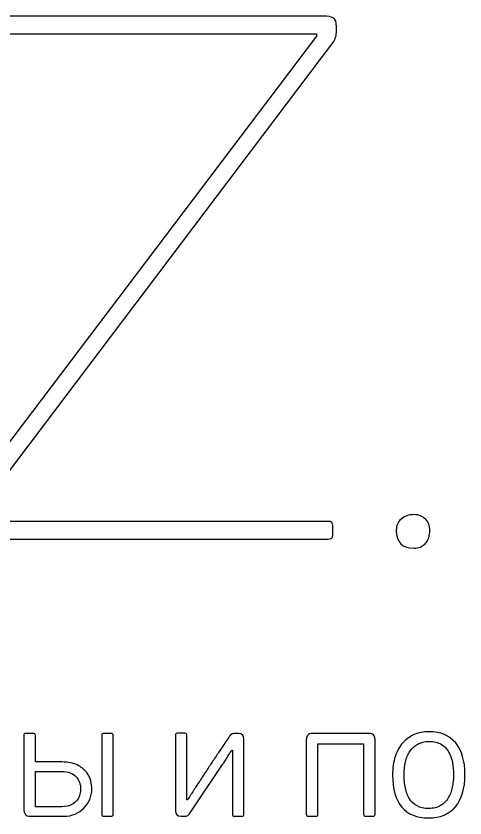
# Model space of a CAD drawing. Header units: centimetres. Extents: x -21.3 to 21.2, y -15.2 to 14.8.
# Drawn here: x 17.366 to 18.017, y -3.537 to -2.374 of the extents above; entities that cross this region are included whole.
import ezdxf

# ---------------------------------------------------------------- set-up
doc = ezdxf.new("R2010")
doc.units = ezdxf.units.CM
doc.header["$MEASUREMENT"] = 0
doc.layers.add('layer 1', color=7, linetype='Continuous')

msp = doc.modelspace()

# ---------------------------------------------------------------- linework, layer by layer
at = {"layer": 'layer 1', "color": 29}
for points, knots in [([(17.34235, -2.39991), (17.33802, -2.39991), (17.33585, -2.39774), (17.33585, -2.39341), (17.33585, -2.39341), (17.33585, -2.39341), (17.33585, -2.37933), (17.33585, -2.37933), (17.33585, -2.37933), (17.33585, -2.37572), (17.33802, -2.37392), (17.34235, -2.37392), (17.34235, -2.37392), (17.34235, -2.37392), (17.81228, -2.37392), (17.81228, -2.37392), (17.81228, -2.37392), (17.81805, -2.37392), (17.82256, -2.37482), (17.82581, -2.37662), (17.82581, -2.37662), (17.82906, -2.37843), (17.83068, -2.38258), (17.83068, -2.38908), (17.83068, -2.38908), (17.83068, -2.38908), (17.83068, -2.39558), (17.83068, -2.39558), (17.83068, -2.39558), (17.83068, -2.40207), (17.82888, -2.40785), (17.82527, -2.4129), (17.82527, -2.4129), (17.82527, -2.4129), (17.30229, -3.1048), (17.30229, -3.1048), (17.30229, -3.1048), (17.30229, -3.1048), (17.30445, -3.10696), (17.30445, -3.10696), (17.30445, -3.10696), (17.30445, -3.10696), (17.81878, -3.10696), (17.81878, -3.10696), (17.81878, -3.10696), (17.82311, -3.10696), (17.82527, -3.10913), (17.82527, -3.11346), (17.82527, -3.11346), (17.82527, -3.11346), (17.82527, -3.12645), (17.82527, -3.12645), (17.82527, -3.12645), (17.82527, -3.13079), (17.82311, -3.13295), (17.81878, -3.13295), (17.81878, -3.13295), (17.81878, -3.13295), (17.29254, -3.13295), (17.29254, -3.13295), (17.29254, -3.13295), (17.28027, -3.13295), (17.27413, -3.12826), (17.27413, -3.11887), (17.27413, -3.11887), (17.27413, -3.11887), (17.27413, -3.11238), (17.27413, -3.11238), (17.27413, -3.11238), (17.27413, -3.10444), (17.27594, -3.09794), (17.27955, -3.09289), (17.27955, -3.09289), (17.27955, -3.09289), (17.80145, -2.40315), (17.80145, -2.40315), (17.80145, -2.40315), (17.80145, -2.40315), (17.80145, -2.39991), (17.80145, -2.39991), (17.80145, -2.39991), (17.80145, -2.39991), (17.34235, -2.39991), (17.34235, -2.39991)], [0, 0, 0, 0, 0.0454545, 0.0454545, 0.0454545, 0.0454545, 0.0909091, 0.0909091, 0.0909091, 0.0909091, 0.1363636, 0.1363636, 0.1363636, 0.1363636, 0.1818182, 0.1818182, 0.1818182, 0.1818182, 0.2272727, 0.2272727, 0.2272727, 0.2272727, 0.2727273, 0.2727273, 0.2727273, 0.2727273, 0.3181818, 0.3181818, 0.3181818, 0.3181818, 0.3636364, 0.3636364, 0.3636364, 0.3636364, 0.4090909, 0.4090909, 0.4090909, 0.4090909, 0.4545455, 0.4545455, 0.4545455, 0.4545455, 0.5, 0.5, 0.5, 0.5, 0.5454545, 0.5454545, 0.5454545, 0.5454545, 0.5909091, 0.5909091, 0.5909091, 0.5909091, 0.6363636, 0.6363636, 0.6363636, 0.6363636, 0.6818182, 0.6818182, 0.6818182, 0.6818182, 0.7272727, 0.7272727, 0.7272727, 0.7272727, 0.7727273, 0.7727273, 0.7727273, 0.7727273, 0.8181818, 0.8181818, 0.8181818, 0.8181818, 0.8636364, 0.8636364, 0.8636364, 0.8636364, 0.9090909, 0.9090909, 0.9090909, 0.9090909, 1, 1, 1, 1]), ([(17.91731, -3.11995), (17.91731, -3.11346), (17.91965, -3.10805), (17.92434, -3.10371), (17.92434, -3.10371), (17.92904, -3.09938), (17.93536, -3.09722), (17.9433, -3.09722), (17.9433, -3.09722), (17.94979, -3.09722), (17.9552, -3.09938), (17.95954, -3.10371), (17.95954, -3.10371), (17.96387, -3.10805), (17.96604, -3.11346), (17.96604, -3.11995), (17.96604, -3.11995), (17.96604, -3.1279), (17.96387, -3.13421), (17.95954, -3.13891), (17.95954, -3.13891), (17.9552, -3.1436), (17.94979, -3.14594), (17.9433, -3.14594), (17.9433, -3.14594), (17.92597, -3.14594), (17.91731, -3.13728), (17.91731, -3.11995)], [0, 0, 0, 0, 0.125, 0.125, 0.125, 0.125, 0.25, 0.25, 0.25, 0.25, 0.375, 0.375, 0.375, 0.375, 0.5, 0.5, 0.5, 0.5, 0.625, 0.625, 0.625, 0.625, 0.75, 0.75, 0.75, 0.75, 1, 1, 1, 1]), ([(17.43221, -3.45606), (17.44151, -3.45606), (17.44898, -3.45751), (17.4547, -3.46041), (17.4547, -3.46041), (17.46038, -3.4633), (17.4648, -3.46677), (17.46793, -3.47081), (17.46793, -3.47081), (17.47101, -3.47485), (17.47311, -3.47912), (17.47418, -3.48362), (17.47418, -3.48362), (17.47525, -3.48812), (17.47578, -3.49197), (17.47578, -3.49517), (17.47578, -3.49517), (17.47578, -3.50051), (17.47475, -3.50558), (17.47269, -3.51038), (17.47269, -3.51038), (17.47063, -3.51518), (17.46781, -3.51938), (17.46423, -3.52296), (17.46423, -3.52296), (17.46065, -3.52654), (17.45641, -3.5294), (17.45153, -3.53154), (17.45153, -3.53154), (17.44665, -3.53367), (17.44132, -3.53474), (17.43553, -3.53474), (17.43553, -3.53474), (17.43553, -3.53474), (17.38704, -3.53474), (17.38704, -3.53474), (17.38704, -3.53474), (17.38323, -3.53474), (17.38063, -3.53371), (17.37926, -3.53165), (17.37926, -3.53165), (17.37789, -3.5296), (17.3772, -3.52712), (17.3772, -3.52422), (17.3772, -3.52422), (17.3772, -3.52422), (17.3772, -3.41809), (17.3772, -3.41809), (17.3772, -3.41809), (17.3772, -3.41672), (17.37743, -3.4158), (17.37789, -3.41535), (17.37789, -3.41535), (17.37835, -3.41489), (17.37922, -3.41466), (17.38044, -3.41466), (17.38044, -3.41466), (17.38044, -3.41466), (17.3902, -3.41466), (17.3902, -3.41466), (17.3902, -3.41466), (17.39157, -3.41466), (17.39257, -3.41489), (17.3931, -3.41535), (17.3931, -3.41535), (17.39363, -3.4158), (17.3939, -3.41672), (17.3939, -3.41809), (17.3939, -3.41809), (17.3939, -3.41809), (17.3939, -3.45606), (17.3939, -3.45606), (17.3939, -3.45606), (17.3939, -3.45606), (17.43221, -3.45606), (17.43221, -3.45606)], [0, 0, 0, 0, 0.05, 0.05, 0.05, 0.05, 0.1, 0.1, 0.1, 0.1, 0.15, 0.15, 0.15, 0.15, 0.2, 0.2, 0.2, 0.2, 0.25, 0.25, 0.25, 0.25, 0.3, 0.3, 0.3, 0.3, 0.35, 0.35, 0.35, 0.35, 0.4, 0.4, 0.4, 0.4, 0.45, 0.45, 0.45, 0.45, 0.5, 0.5, 0.5, 0.5, 0.55, 0.55, 0.55, 0.55, 0.6, 0.6, 0.6, 0.6, 0.65, 0.65, 0.65, 0.65, 0.7, 0.7, 0.7, 0.7, 0.75, 0.75, 0.75, 0.75, 0.8, 0.8, 0.8, 0.8, 0.85, 0.85, 0.85, 0.85, 0.9, 0.9, 0.9, 0.9, 1, 1, 1, 1]), ([(17.49019, -3.41809), (17.49019, -3.41672), (17.49046, -3.4158), (17.49099, -3.41535), (17.49099, -3.41535), (17.49152, -3.41489), (17.49244, -3.41466), (17.49366, -3.41466), (17.49366, -3.41466), (17.49366, -3.41466), (17.50319, -3.41466), (17.50319, -3.41466), (17.50319, -3.41466), (17.50441, -3.41466), (17.50532, -3.41489), (17.50597, -3.41535), (17.50597, -3.41535), (17.50658, -3.4158), (17.50689, -3.41672), (17.50689, -3.41809), (17.50689, -3.41809), (17.50689, -3.41809), (17.50689, -3.53154), (17.50689, -3.53154), (17.50689, -3.53154), (17.50689, -3.53291), (17.50658, -3.53379), (17.50597, -3.53417), (17.50597, -3.53417), (17.50532, -3.53455), (17.50441, -3.53474), (17.50319, -3.53474), (17.50319, -3.53474), (17.50319, -3.53474), (17.49366, -3.53474), (17.49366, -3.53474), (17.49366, -3.53474), (17.49244, -3.53474), (17.49152, -3.53455), (17.49099, -3.53417), (17.49099, -3.53417), (17.49046, -3.53379), (17.49019, -3.53291), (17.49019, -3.53154), (17.49019, -3.53154), (17.49019, -3.53154), (17.49019, -3.41809), (17.49019, -3.41809)], [0, 0, 0, 0, 0.0769231, 0.0769231, 0.0769231, 0.0769231, 0.1538462, 0.1538462, 0.1538462, 0.1538462, 0.2307692, 0.2307692, 0.2307692, 0.2307692, 0.3076923, 0.3076923, 0.3076923, 0.3076923, 0.3846154, 0.3846154, 0.3846154, 0.3846154, 0.4615385, 0.4615385, 0.4615385, 0.4615385, 0.5384615, 0.5384615, 0.5384615, 0.5384615, 0.6153846, 0.6153846, 0.6153846, 0.6153846, 0.6923077, 0.6923077, 0.6923077, 0.6923077, 0.7692308, 0.7692308, 0.7692308, 0.7692308, 0.8461538, 0.8461538, 0.8461538, 0.8461538, 1, 1, 1, 1]), ([(17.597, -3.41764), (17.597, -3.4155), (17.59807, -3.41443), (17.6002, -3.41443), (17.6002, -3.41443), (17.6002, -3.41443), (17.6105, -3.41443), (17.6105, -3.41443), (17.6105, -3.41443), (17.61263, -3.41443), (17.6137, -3.4155), (17.6137, -3.41764), (17.6137, -3.41764), (17.6137, -3.41764), (17.6137, -3.51095), (17.6137, -3.51095), (17.6137, -3.51095), (17.6137, -3.51095), (17.61439, -3.51118), (17.61439, -3.51118), (17.61439, -3.51118), (17.615, -3.51027), (17.61603, -3.50871), (17.61748, -3.50649), (17.61748, -3.50649), (17.61892, -3.50428), (17.62045, -3.50192), (17.62205, -3.4994), (17.62205, -3.4994), (17.62365, -3.49689), (17.62517, -3.49449), (17.62662, -3.4922), (17.62662, -3.4922), (17.62807, -3.48991), (17.6291, -3.48839), (17.62971, -3.48762), (17.62971, -3.48762), (17.63078, -3.48595), (17.63245, -3.48339), (17.63474, -3.47996), (17.63474, -3.47996), (17.63703, -3.47653), (17.63958, -3.47264), (17.64241, -3.4683), (17.64241, -3.4683), (17.64523, -3.46395), (17.64824, -3.45938), (17.65144, -3.45457), (17.65144, -3.45457), (17.65464, -3.44977), (17.65769, -3.4452), (17.66059, -3.44085), (17.66059, -3.44085), (17.66349, -3.43651), (17.66612, -3.43254), (17.66848, -3.42896), (17.66848, -3.42896), (17.67084, -3.42537), (17.67271, -3.42267), (17.67408, -3.42084), (17.67408, -3.42084), (17.67546, -3.41855), (17.67671, -3.41695), (17.67786, -3.41603), (17.67786, -3.41603), (17.679, -3.41512), (17.68095, -3.41466), (17.68369, -3.41466), (17.68369, -3.41466), (17.68369, -3.41466), (17.68872, -3.41466), (17.68872, -3.41466), (17.68872, -3.41466), (17.6939, -3.41466), (17.69649, -3.41733), (17.69649, -3.42267), (17.69649, -3.42267), (17.69649, -3.42267), (17.69649, -3.53177), (17.69649, -3.53177), (17.69649, -3.53177), (17.69649, -3.53299), (17.69627, -3.53379), (17.69581, -3.53417), (17.69581, -3.53417), (17.69535, -3.53455), (17.69452, -3.53474), (17.69329, -3.53474), (17.69329, -3.53474), (17.69329, -3.53474), (17.683, -3.53474), (17.683, -3.53474), (17.683, -3.53474), (17.68178, -3.53474), (17.68095, -3.53455), (17.68049, -3.53417), (17.68049, -3.53417), (17.68003, -3.53379), (17.6798, -3.53299), (17.6798, -3.53177), (17.6798, -3.53177), (17.6798, -3.53177), (17.6798, -3.43914), (17.6798, -3.43914), (17.6798, -3.43914), (17.6798, -3.43914), (17.67866, -3.43914), (17.67866, -3.43914), (17.67866, -3.43914), (17.6782, -3.43975), (17.67736, -3.44104), (17.67614, -3.44302), (17.67614, -3.44302), (17.67492, -3.44501), (17.67359, -3.44714), (17.67214, -3.44943), (17.67214, -3.44943), (17.67069, -3.45171), (17.66932, -3.45385), (17.66802, -3.45583), (17.66802, -3.45583), (17.66673, -3.45781), (17.66585, -3.45911), (17.66539, -3.45972), (17.66539, -3.45972), (17.66539, -3.45972), (17.61919, -3.52856), (17.61919, -3.52856), (17.61919, -3.52856), (17.61766, -3.53101), (17.61621, -3.53264), (17.61485, -3.53348), (17.61485, -3.53348), (17.61347, -3.53432), (17.61172, -3.53474), (17.60958, -3.53474), (17.60958, -3.53474), (17.60958, -3.53474), (17.60524, -3.53474), (17.60524, -3.53474), (17.60524, -3.53474), (17.59975, -3.53474), (17.597, -3.53207), (17.597, -3.52674), (17.597, -3.52674), (17.597, -3.52674), (17.597, -3.41764), (17.597, -3.41764)], [0, 0, 0, 0, 0.0263158, 0.0263158, 0.0263158, 0.0263158, 0.0526316, 0.0526316, 0.0526316, 0.0526316, 0.0789474, 0.0789474, 0.0789474, 0.0789474, 0.1052632, 0.1052632, 0.1052632, 0.1052632, 0.1315789, 0.1315789, 0.1315789, 0.1315789, 0.1578947, 0.1578947, 0.1578947, 0.1578947, 0.1842105, 0.1842105, 0.1842105, 0.1842105, 0.2105263, 0.2105263, 0.2105263, 0.2105263, 0.2368421, 0.2368421, 0.2368421, 0.2368421, 0.2631579, 0.2631579, 0.2631579, 0.2631579, 0.2894737, 0.2894737, 0.2894737, 0.2894737, 0.3157895, 0.3157895, 0.3157895, 0.3157895, 0.3421053, 0.3421053, 0.3421053, 0.3421053, 0.3684211, 0.3684211, 0.3684211, 0.3684211, 0.3947368, 0.3947368, 0.3947368, 0.3947368, 0.4210526, 0.4210526, 0.4210526, 0.4210526, 0.4473684, 0.4473684, 0.4473684, 0.4473684, 0.4736842, 0.4736842, 0.4736842, 0.4736842, 0.5, 0.5, 0.5, 0.5, 0.5263158, 0.5263158, 0.5263158, 0.5263158, 0.5526316, 0.5526316, 0.5526316, 0.5526316, 0.5789474, 0.5789474, 0.5789474, 0.5789474, 0.6052632, 0.6052632, 0.6052632, 0.6052632, 0.6315789, 0.6315789, 0.6315789, 0.6315789, 0.6578947, 0.6578947, 0.6578947, 0.6578947, 0.6842105, 0.6842105, 0.6842105, 0.6842105, 0.7105263, 0.7105263, 0.7105263, 0.7105263, 0.7368421, 0.7368421, 0.7368421, 0.7368421, 0.7631579, 0.7631579, 0.7631579, 0.7631579, 0.7894737, 0.7894737, 0.7894737, 0.7894737, 0.8157895, 0.8157895, 0.8157895, 0.8157895, 0.8421053, 0.8421053, 0.8421053, 0.8421053, 0.8684211, 0.8684211, 0.8684211, 0.8684211, 0.8947368, 0.8947368, 0.8947368, 0.8947368, 0.9210526, 0.9210526, 0.9210526, 0.9210526, 0.9473684, 0.9473684, 0.9473684, 0.9473684, 1, 1, 1, 1]), ([(17.80354, -3.53177), (17.80354, -3.53299), (17.80331, -3.53379), (17.80285, -3.53417), (17.80285, -3.53417), (17.8024, -3.53455), (17.80156, -3.53474), (17.80034, -3.53474), (17.80034, -3.53474), (17.80034, -3.53474), (17.79004, -3.53474), (17.79004, -3.53474), (17.79004, -3.53474), (17.78898, -3.53474), (17.78818, -3.53455), (17.78764, -3.53417), (17.78764, -3.53417), (17.78711, -3.53379), (17.78684, -3.53299), (17.78684, -3.53177), (17.78684, -3.53177), (17.78684, -3.53177), (17.78684, -3.42335), (17.78684, -3.42335), (17.78684, -3.42335), (17.78684, -3.42167), (17.78745, -3.41981), (17.78867, -3.41775), (17.78867, -3.41775), (17.78989, -3.41569), (17.79226, -3.41466), (17.79573, -3.41466), (17.79573, -3.41466), (17.79573, -3.41466), (17.87768, -3.41466), (17.87768, -3.41466), (17.87768, -3.41466), (17.88115, -3.41466), (17.88352, -3.41569), (17.88474, -3.41775), (17.88474, -3.41775), (17.88596, -3.41981), (17.88656, -3.42167), (17.88656, -3.42335), (17.88656, -3.42335), (17.88656, -3.42335), (17.88656, -3.53177), (17.88656, -3.53177), (17.88656, -3.53177), (17.88656, -3.53299), (17.88633, -3.53379), (17.88588, -3.53417), (17.88588, -3.53417), (17.88542, -3.53455), (17.88462, -3.53474), (17.8834, -3.53474), (17.8834, -3.53474), (17.8834, -3.53474), (17.87303, -3.53474), (17.87303, -3.53474), (17.87303, -3.53474), (17.87181, -3.53474), (17.87101, -3.53455), (17.87056, -3.53417), (17.87056, -3.53417), (17.8701, -3.53379), (17.86987, -3.53299), (17.86987, -3.53177), (17.86987, -3.53177), (17.86987, -3.53177), (17.86987, -3.42953), (17.86987, -3.42953), (17.86987, -3.42953), (17.86987, -3.42953), (17.80354, -3.42953), (17.80354, -3.42953), (17.80354, -3.42953), (17.80354, -3.42953), (17.80354, -3.53177), (17.80354, -3.53177)], [0, 0, 0, 0, 0.047619, 0.047619, 0.047619, 0.047619, 0.0952381, 0.0952381, 0.0952381, 0.0952381, 0.1428571, 0.1428571, 0.1428571, 0.1428571, 0.1904762, 0.1904762, 0.1904762, 0.1904762, 0.2380952, 0.2380952, 0.2380952, 0.2380952, 0.2857143, 0.2857143, 0.2857143, 0.2857143, 0.3333333, 0.3333333, 0.3333333, 0.3333333, 0.3809524, 0.3809524, 0.3809524, 0.3809524, 0.4285714, 0.4285714, 0.4285714, 0.4285714, 0.4761905, 0.4761905, 0.4761905, 0.4761905, 0.5238095, 0.5238095, 0.5238095, 0.5238095, 0.5714286, 0.5714286, 0.5714286, 0.5714286, 0.6190476, 0.6190476, 0.6190476, 0.6190476, 0.6666667, 0.6666667, 0.6666667, 0.6666667, 0.7142857, 0.7142857, 0.7142857, 0.7142857, 0.7619048, 0.7619048, 0.7619048, 0.7619048, 0.8095238, 0.8095238, 0.8095238, 0.8095238, 0.8571429, 0.8571429, 0.8571429, 0.8571429, 0.9047619, 0.9047619, 0.9047619, 0.9047619, 1, 1, 1, 1]), ([(18.01693, -3.47413), (18.01693, -3.49456), (18.01236, -3.51019), (18.00325, -3.52102), (18.00325, -3.52102), (17.9941, -3.53185), (17.98102, -3.53726), (17.96398, -3.53726), (17.96398, -3.53726), (17.9471, -3.53726), (17.93422, -3.53196), (17.92529, -3.52136), (17.92529, -3.52136), (17.91641, -3.51076), (17.91195, -3.49525), (17.91195, -3.47482), (17.91195, -3.47482), (17.91195, -3.46475), (17.91325, -3.45579), (17.91584, -3.44794), (17.91584, -3.44794), (17.91843, -3.44009), (17.92205, -3.43353), (17.92678, -3.42827), (17.92678, -3.42827), (17.93151, -3.42301), (17.93707, -3.41901), (17.94344, -3.41626), (17.94344, -3.41626), (17.94985, -3.41352), (17.9569, -3.41215), (17.96467, -3.41215), (17.96467, -3.41215), (17.98171, -3.41215), (17.99467, -3.4176), (18.00359, -3.4285), (18.00359, -3.4285), (18.01248, -3.4394), (18.01693, -3.45461), (18.01693, -3.47413)], [0, 0, 0, 0, 0.0909091, 0.0909091, 0.0909091, 0.0909091, 0.1818182, 0.1818182, 0.1818182, 0.1818182, 0.2727273, 0.2727273, 0.2727273, 0.2727273, 0.3636364, 0.3636364, 0.3636364, 0.3636364, 0.4545455, 0.4545455, 0.4545455, 0.4545455, 0.5454545, 0.5454545, 0.5454545, 0.5454545, 0.6363636, 0.6363636, 0.6363636, 0.6363636, 0.7272727, 0.7272727, 0.7272727, 0.7272727, 0.8181818, 0.8181818, 0.8181818, 0.8181818, 1, 1, 1, 1]), ([(18.00024, -3.47493), (18.00024, -3.46868), (17.99971, -3.46258), (17.99864, -3.45671), (17.99864, -3.45671), (17.99757, -3.4508), (17.99574, -3.44562), (17.99315, -3.44112), (17.99315, -3.44112), (17.99056, -3.43662), (17.98694, -3.433), (17.98228, -3.43033), (17.98228, -3.43033), (17.97763, -3.42766), (17.9718, -3.42633), (17.96479, -3.42633), (17.96479, -3.42633), (17.95838, -3.42633), (17.95289, -3.42762), (17.94832, -3.43022), (17.94832, -3.43022), (17.94374, -3.43281), (17.94001, -3.43631), (17.93711, -3.44066), (17.93711, -3.44066), (17.93422, -3.44501), (17.93208, -3.45007), (17.93071, -3.45591), (17.93071, -3.45591), (17.92934, -3.4617), (17.92865, -3.46784), (17.92865, -3.47424), (17.92865, -3.47424), (17.92865, -3.48141), (17.92926, -3.488), (17.93048, -3.49395), (17.93048, -3.49395), (17.9317, -3.49994), (17.93368, -3.50512), (17.93642, -3.50954), (17.93642, -3.50954), (17.93917, -3.51397), (17.94283, -3.51743), (17.9474, -3.51987), (17.9474, -3.51987), (17.95198, -3.52231), (17.95762, -3.52353), (17.96433, -3.52353), (17.96433, -3.52353), (17.97119, -3.52353), (17.97695, -3.52212), (17.9816, -3.5193), (17.9816, -3.5193), (17.98625, -3.51648), (17.98995, -3.51275), (17.99269, -3.50817), (17.99269, -3.50817), (17.99544, -3.5036), (17.99738, -3.49837), (17.99852, -3.49258), (17.99852, -3.49258), (17.99966, -3.48678), (18.00024, -3.48088), (18.00024, -3.47493)], [0, 0, 0, 0, 0.0588235, 0.0588235, 0.0588235, 0.0588235, 0.1176471, 0.1176471, 0.1176471, 0.1176471, 0.1764706, 0.1764706, 0.1764706, 0.1764706, 0.2352941, 0.2352941, 0.2352941, 0.2352941, 0.2941176, 0.2941176, 0.2941176, 0.2941176, 0.3529412, 0.3529412, 0.3529412, 0.3529412, 0.4117647, 0.4117647, 0.4117647, 0.4117647, 0.4705882, 0.4705882, 0.4705882, 0.4705882, 0.5294118, 0.5294118, 0.5294118, 0.5294118, 0.5882353, 0.5882353, 0.5882353, 0.5882353, 0.6470588, 0.6470588, 0.6470588, 0.6470588, 0.7058824, 0.7058824, 0.7058824, 0.7058824, 0.7647059, 0.7647059, 0.7647059, 0.7647059, 0.8235294, 0.8235294, 0.8235294, 0.8235294, 0.8823529, 0.8823529, 0.8823529, 0.8823529, 1, 1, 1, 1]), ([(17.3939, -3.46978), (17.3939, -3.46978), (17.3939, -3.52102), (17.3939, -3.52102), (17.3939, -3.52102), (17.3939, -3.52102), (17.43221, -3.52102), (17.43221, -3.52102), (17.43221, -3.52102), (17.43781, -3.52102), (17.44243, -3.5201), (17.44597, -3.51827), (17.44597, -3.51827), (17.44955, -3.51644), (17.45237, -3.51416), (17.45439, -3.51141), (17.45439, -3.51141), (17.45645, -3.50867), (17.45783, -3.50581), (17.45851, -3.50283), (17.45851, -3.50283), (17.4592, -3.49986), (17.45954, -3.49723), (17.45954, -3.49494), (17.45954, -3.49494), (17.45954, -3.49174), (17.45901, -3.48861), (17.45794, -3.48557), (17.45794, -3.48557), (17.45687, -3.48251), (17.4552, -3.47981), (17.45295, -3.47745), (17.45295, -3.47745), (17.45066, -3.47508), (17.4478, -3.47321), (17.44437, -3.47184), (17.44437, -3.47184), (17.44098, -3.47047), (17.4369, -3.46978), (17.43221, -3.46978), (17.43221, -3.46978), (17.43221, -3.46978), (17.3939, -3.46978), (17.3939, -3.46978)], [0, 0, 0, 0, 0.0833333, 0.0833333, 0.0833333, 0.0833333, 0.1666667, 0.1666667, 0.1666667, 0.1666667, 0.25, 0.25, 0.25, 0.25, 0.3333333, 0.3333333, 0.3333333, 0.3333333, 0.4166667, 0.4166667, 0.4166667, 0.4166667, 0.5, 0.5, 0.5, 0.5, 0.5833333, 0.5833333, 0.5833333, 0.5833333, 0.6666667, 0.6666667, 0.6666667, 0.6666667, 0.75, 0.75, 0.75, 0.75, 0.8333333, 0.8333333, 0.8333333, 0.8333333, 1, 1, 1, 1])]:
    msp.add_open_spline(points, degree=3, knots=knots, dxfattribs=at)

doc.saveas('drawing.dxf')
